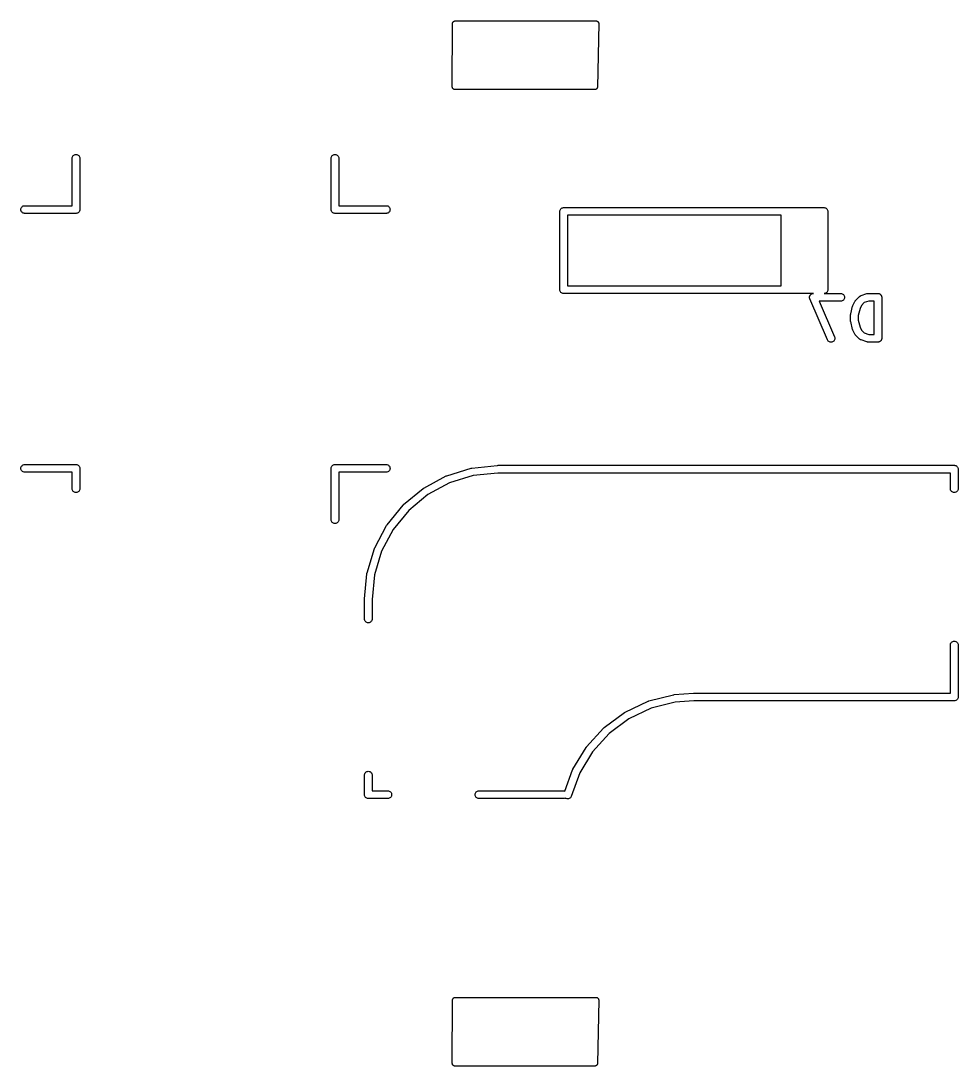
# Model space of a CAD drawing. Extents: x -13 to 127, y -89 to 15.
# Drawn here: x 5.92 to 24.21, y -61.81 to -41.42 of the extents above; entities that cross this region are included whole.
import ezdxf

# ---------------------------------------------------------------- set-up
doc = ezdxf.new("R2010")
doc.units = 0
doc.layers.add('BLACK', color=7, linetype='CONTINUOUS')

msp = doc.modelspace()

# ---------------------------------------------------------------- linework, layer by layer
at = {"layer": 'BLACK', "linetype": 'CONTINUOUS'}
for p, q in [((14.34, -42.7098), (14.345, -41.4698)), ((14.345, -41.4691), (14.3455, -41.4645)), ((14.345, -41.4696), (14.345, -41.4691)), ((14.345, -41.4697), (14.345, -41.4696)), ((14.345, -41.4698), (14.345, -41.4697)), ((14.345, -41.4697), (14.345, -41.4697)), ((14.3455, -41.4645), (14.346, -41.4599)), ((14.346, -41.4599), (14.3461, -41.4597)), ((14.3461, -41.4594), (14.3475, -41.455)), ((14.3461, -41.4597), (14.3461, -41.4594)), ((14.3475, -41.455), (14.3489, -41.4506)), ((14.3489, -41.4506), (14.349, -41.4504)), ((14.349, -41.4504), (14.3491, -41.4501)), ((14.3491, -41.4501), (14.3514, -41.4461)), ((14.3514, -41.4461), (14.3535, -41.442)), ((14.3535, -41.442), (14.3537, -41.4418)), ((14.3537, -41.4418), (14.3539, -41.4416)), ((14.3539, -41.4416), (14.3568, -41.4381)), ((14.3568, -41.4381), (14.3598, -41.4345)), ((14.3598, -41.4345), (14.36, -41.4343)), ((14.36, -41.4343), (14.3602, -41.4341)), ((14.3602, -41.4341), (14.3637, -41.4313)), ((14.3637, -41.4313), (14.3673, -41.4284)), ((14.3673, -41.4284), (14.3676, -41.4282)), ((14.3676, -41.4282), (14.3678, -41.4281)), ((14.3678, -41.4281), (14.3718, -41.426)), ((14.3718, -41.426), (14.3759, -41.4238)), ((14.3759, -41.4238), (14.3762, -41.4237)), ((14.3762, -41.4237), (14.3765, -41.4236)), ((14.3765, -41.4236), (14.3808, -41.4223)), ((14.3808, -41.4223), (14.3853, -41.421)), ((14.3853, -41.421), (14.3856, -41.4209)), ((14.3856, -41.4209), (14.3858, -41.4208)), ((14.3858, -41.4208), (14.3904, -41.4205)), ((14.3904, -41.4205), (14.395, -41.42)), ((14.395, -41.42), (17.145, -41.42)), ((17.145, -41.42), (17.1457, -41.42)), ((17.1457, -41.42), (17.146, -41.42)), ((17.146, -41.42), (17.1464, -41.42)), ((17.1464, -41.42), (17.1509, -41.4206)), ((17.1509, -41.4206), (17.1554, -41.4211)), ((17.1554, -41.4211), (17.1557, -41.4212)), ((17.1557, -41.4212), (17.156, -41.4212)), ((17.156, -41.4212), (17.1603, -41.4227)), ((17.1603, -41.4227), (17.1647, -41.424)), ((17.1647, -41.424), (17.165, -41.4242)), ((17.165, -41.4242), (17.1653, -41.4243)), ((17.1653, -41.4243), (17.1693, -41.4265)), ((17.1693, -41.4265), (17.1732, -41.4287)), ((17.195, -41.471), (17.17, -42.711)), ((17.1732, -41.4287), (17.1735, -41.429)), ((17.1735, -41.429), (17.1738, -41.4291)), ((17.1738, -41.4291), (17.1773, -41.4321)), ((17.1773, -41.4321), (17.1807, -41.435)), ((17.1807, -41.435), (17.1809, -41.4353)), ((17.1809, -41.4353), (17.1812, -41.4355)), ((17.1812, -41.4355), (17.184, -41.4391)), ((17.184, -41.4391), (17.1868, -41.4426)), ((17.1868, -41.4426), (17.187, -41.4429)), ((17.187, -41.4429), (17.1872, -41.4432)), ((17.1872, -41.4432), (17.1893, -41.4473)), ((17.1893, -41.4473), (17.1914, -41.4513)), ((17.1914, -41.4513), (17.1915, -41.4516)), ((17.1915, -41.4516), (17.1916, -41.4519)), ((17.1916, -41.4519), (17.1928, -41.4563)), ((17.1928, -41.4563), (17.1941, -41.4606)), ((17.1941, -41.4606), (17.1941, -41.461)), ((17.1941, -41.461), (17.1942, -41.4613)), ((17.1942, -41.4613), (17.1946, -41.4658)), ((17.1946, -41.4658), (17.195, -41.4703)), ((17.195, -41.4703), (17.195, -41.4707)), ((17.195, -41.4707), (17.195, -41.471)), ((14.3405, -42.7148), (14.34, -42.7098)), ((14.3409, -42.7194), (14.3405, -42.7148)), ((14.3409, -42.7195), (14.3409, -42.7194)), ((14.3409, -42.7194), (14.3409, -42.7194)), ((14.3423, -42.7241), (14.3409, -42.7195)), ((14.3436, -42.7287), (14.3423, -42.7241)), ((14.3437, -42.7288), (14.3436, -42.7287)), ((14.3437, -42.7289), (14.3437, -42.7288)), ((14.3459, -42.7331), (14.3437, -42.7289)), ((14.3482, -42.7374), (14.3459, -42.7331)), ((14.3482, -42.7375), (14.3482, -42.7374)), ((14.3482, -42.7374), (14.3482, -42.7374)), ((14.3514, -42.7414), (14.3482, -42.7375)), ((14.3543, -42.745), (14.3514, -42.7414)), ((14.3544, -42.7451), (14.3543, -42.745)), ((14.3543, -42.745), (14.3543, -42.745)), ((14.3582, -42.7483), (14.3544, -42.7451)), ((14.3618, -42.7513), (14.3582, -42.7483)), ((14.3619, -42.7513), (14.3618, -42.7513)), ((14.3618, -42.7513), (14.3618, -42.7513)), ((14.3661, -42.7536), (14.3619, -42.7513)), ((14.3703, -42.756), (14.3661, -42.7536)), ((14.3704, -42.756), (14.3703, -42.756)), ((14.375, -42.7574), (14.3704, -42.756)), ((14.3704, -42.756), (14.3704, -42.756)), ((14.3796, -42.7589), (14.375, -42.7574)), ((14.3797, -42.7589), (14.3796, -42.7589)), ((14.3846, -42.7595), (14.3797, -42.7589)), ((14.3797, -42.7589), (14.3797, -42.7589)), ((14.3893, -42.76), (14.3846, -42.7595)), ((14.3894, -42.76), (14.3893, -42.76)), ((14.3895, -42.76), (14.3894, -42.76)), ((14.3894, -42.76), (14.3894, -42.76)), ((14.39, -42.76), (14.3895, -42.76)), ((17.12, -42.76), (14.39, -42.76)), ((17.1242, -42.7596), (17.12, -42.76)), ((17.1284, -42.7593), (17.1242, -42.7596)), ((17.129, -42.7591), (17.1284, -42.7593)), ((17.1297, -42.759), (17.129, -42.7591)), ((17.1338, -42.7578), (17.1297, -42.759)), ((17.1378, -42.7567), (17.1338, -42.7578)), ((17.1384, -42.7564), (17.1378, -42.7567)), ((17.1391, -42.7562), (17.1384, -42.7564)), ((17.1428, -42.7542), (17.1391, -42.7562)), ((17.1465, -42.7524), (17.1428, -42.7542)), ((17.1471, -42.752), (17.1465, -42.7524)), ((17.1477, -42.7516), (17.1471, -42.752)), ((17.1509, -42.749), (17.1477, -42.7516)), ((17.1543, -42.7464), (17.1509, -42.749)), ((17.1547, -42.7459), (17.1543, -42.7464)), ((17.1552, -42.7455), (17.1547, -42.7459)), ((17.1579, -42.7422), (17.1552, -42.7455)), ((17.1607, -42.7391), (17.1579, -42.7422)), ((17.161, -42.7385), (17.1607, -42.7391)), ((17.1615, -42.738), (17.161, -42.7385)), ((17.1635, -42.7343), (17.1615, -42.738)), ((17.1656, -42.7306), (17.1635, -42.7343)), ((17.1658, -42.73), (17.1656, -42.7306)), ((17.1661, -42.7294), (17.1658, -42.73)), ((17.1673, -42.7254), (17.1661, -42.7294)), ((17.1687, -42.7214), (17.1673, -42.7254)), ((17.1688, -42.7207), (17.1687, -42.7214)), ((17.169, -42.7201), (17.1688, -42.7207)), ((17.1694, -42.7159), (17.169, -42.7201)), ((17.17, -42.7117), (17.1694, -42.7159)), ((17.17, -42.711), (17.17, -42.7117)), ((6.94671, -44.0467), (6.95813, -44.0373)), ((6.95813, -44.0373), (6.97116, -44.0304)), ((6.97116, -44.0304), (6.9853, -44.0261)), ((6.9853, -44.0261), (7, -44.0246)), ((7, -44.0246), (7.0147, -44.0261)), ((7.0147, -44.0261), (7.02884, -44.0304)), ((7.02884, -44.0304), (7.04187, -44.0373)), ((7.04187, -44.0373), (7.05329, -44.0467)), ((11.9967, -44.0467), (12.0081, -44.0373)), ((12.0081, -44.0373), (12.0212, -44.0304)), ((12.0212, -44.0304), (12.0353, -44.0261)), ((12.0353, -44.0261), (12.05, -44.0246)), ((12.05, -44.0246), (12.0647, -44.0261)), ((12.0647, -44.0261), (12.0788, -44.0304)), ((12.0788, -44.0304), (12.0919, -44.0373)), ((12.0919, -44.0373), (12.1033, -44.0467)), ((6.925, -44.0963), (6.92609, -44.0853)), ((6.925, -45.025), (6.925, -44.0963)), ((6.92609, -44.0853), (6.93037, -44.0712)), ((6.93037, -44.0712), (6.93734, -44.0581)), ((6.93734, -44.0581), (6.94671, -44.0467)), ((7.05329, -44.0467), (7.06266, -44.0581)), ((7.06266, -44.0581), (7.06962, -44.0712)), ((7.06962, -44.0712), (7.07391, -44.0853)), ((7.07391, -44.0853), (7.075, -44.0963)), ((7.075, -44.0963), (7.075, -45.0963)), ((11.975, -44.0963), (11.9761, -44.0853)), ((11.975, -45.0963), (11.975, -44.0963)), ((11.9761, -44.0853), (11.9804, -44.0712)), ((11.9804, -44.0712), (11.9873, -44.0581)), ((11.9873, -44.0581), (11.9967, -44.0467)), ((12.1033, -44.0467), (12.1127, -44.0581)), ((12.1127, -44.0581), (12.1196, -44.0712)), ((12.1196, -44.0712), (12.1239, -44.0853)), ((12.1239, -44.0853), (12.125, -44.0963)), ((12.125, -44.0963), (12.125, -45.025)), ((5.93037, -45.0712), (5.93734, -45.0581)), ((5.93734, -45.0581), (5.94671, -45.0467)), ((5.94671, -45.0467), (5.95813, -45.0373)), ((5.95813, -45.0373), (5.97116, -45.0304)), ((5.97116, -45.0304), (5.9853, -45.0261)), ((5.9853, -45.0261), (5.99632, -45.025)), ((5.99632, -45.025), (6.925, -45.025)), ((12.125, -45.025), (13.0537, -45.025)), ((13.0537, -45.025), (13.0647, -45.0261)), ((13.0647, -45.0261), (13.0788, -45.0304)), ((13.0788, -45.0304), (13.0919, -45.0373)), ((13.0919, -45.0373), (13.1033, -45.0467)), ((13.1033, -45.0467), (13.1127, -45.0581)), ((13.1127, -45.0581), (13.1196, -45.0712)), ((5.92464, -45.1), (5.92609, -45.0853)), ((5.92609, -45.1147), (5.92464, -45.1)), ((5.92609, -45.0853), (5.93037, -45.0712)), ((5.93037, -45.1288), (5.92609, -45.1147)), ((5.93734, -45.1419), (5.93037, -45.1288)), ((5.94671, -45.1533), (5.93734, -45.1419)), ((5.95813, -45.1627), (5.94671, -45.1533)), ((5.97116, -45.1696), (5.95813, -45.1627)), ((5.9853, -45.1739), (5.97116, -45.1696)), ((5.99632, -45.175), (5.9853, -45.1739)), ((6.99632, -45.175), (5.99632, -45.175)), ((7, -45.1754), (6.99632, -45.175)), ((7.00367, -45.175), (7, -45.1754)), ((7.0147, -45.1739), (7.00367, -45.175)), ((7.02884, -45.1696), (7.0147, -45.1739)), ((7.04187, -45.1627), (7.02884, -45.1696)), ((7.05329, -45.1533), (7.04187, -45.1627)), ((7.06266, -45.1419), (7.05329, -45.1533)), ((7.06962, -45.1288), (7.06266, -45.1419)), ((7.07391, -45.1147), (7.06962, -45.1288)), ((7.07536, -45.1), (7.07391, -45.1147)), ((7.075, -45.0963), (7.07536, -45.1)), ((11.9746, -45.1), (11.975, -45.0963)), ((11.9761, -45.1147), (11.9746, -45.1)), ((11.9804, -45.1288), (11.9761, -45.1147)), ((11.9873, -45.1419), (11.9804, -45.1288)), ((11.9929, -45.1487), (11.9873, -45.1419)), ((11.9967, -45.1533), (11.9929, -45.1487)), ((12.0081, -45.1627), (11.9967, -45.1533)), ((12.0212, -45.1696), (12.0081, -45.1627)), ((12.0353, -45.1739), (12.0212, -45.1696)), ((12.05, -45.1754), (12.0353, -45.1739)), ((12.0537, -45.175), (12.05, -45.1754)), ((13.0537, -45.175), (12.0537, -45.175)), ((13.0647, -45.1739), (13.0537, -45.175)), ((13.0788, -45.1696), (13.0647, -45.1739)), ((13.0919, -45.1627), (13.0788, -45.1696)), ((13.1033, -45.1533), (13.0919, -45.1627)), ((13.1127, -45.1419), (13.1033, -45.1533)), ((13.1196, -45.1288), (13.1127, -45.1419)), ((13.1196, -45.0712), (13.1239, -45.0853)), ((13.1239, -45.1147), (13.1196, -45.1288)), ((13.1239, -45.0853), (13.1254, -45.1)), ((13.1254, -45.1), (13.1239, -45.1147)), ((16.4346, -45.138), (16.4361, -45.1233)), ((16.435, -45.1417), (16.4346, -45.138)), ((16.435, -46.6583), (16.435, -45.1417)), ((16.4361, -45.1233), (16.4404, -45.1092)), ((16.4404, -45.1092), (16.4473, -45.0961)), ((16.4473, -45.0961), (16.4567, -45.0847)), ((16.4567, -45.0847), (16.4681, -45.0753)), ((16.4681, -45.0753), (16.4812, -45.0684)), ((16.4812, -45.0684), (16.4953, -45.0641)), ((16.4953, -45.0641), (16.51, -45.0626)), ((16.51, -45.0626), (16.5137, -45.063)), ((16.5137, -45.063), (20.8243, -45.063)), ((16.585, -45.213), (16.585, -46.587)), ((20.753, -45.213), (16.585, -45.213)), ((20.753, -46.587), (20.753, -45.213)), ((20.8243, -45.063), (20.828, -45.0626)), ((20.828, -45.0626), (20.8317, -45.063)), ((20.8317, -45.063), (20.9513, -45.063)), ((20.9513, -45.063), (20.955, -45.0626)), ((20.955, -45.0626), (20.9587, -45.063)), ((20.9587, -45.063), (21.0783, -45.063)), ((21.0783, -45.063), (21.082, -45.0626)), ((21.082, -45.0626), (21.0857, -45.063)), ((21.0857, -45.063), (21.2053, -45.063)), ((21.2053, -45.063), (21.209, -45.0626)), ((21.209, -45.0626), (21.2127, -45.063)), ((21.2127, -45.063), (21.3323, -45.063)), ((21.3323, -45.063), (21.336, -45.0626)), ((21.336, -45.0626), (21.3397, -45.063)), ((21.3397, -45.063), (21.4593, -45.063)), ((21.4593, -45.063), (21.463, -45.0626)), ((21.463, -45.0626), (21.4667, -45.063)), ((21.4667, -45.063), (21.5863, -45.063)), ((21.5863, -45.063), (21.59, -45.0626)), ((21.59, -45.0626), (21.6047, -45.0641)), ((21.6047, -45.0641), (21.6188, -45.0684)), ((21.6188, -45.0684), (21.6319, -45.0753)), ((21.6319, -45.0753), (21.6433, -45.0847)), ((21.6433, -45.0847), (21.6527, -45.0961)), ((21.6527, -45.0961), (21.6596, -45.1092)), ((21.6596, -45.1092), (21.6639, -45.1233)), ((21.6639, -45.1233), (21.6654, -45.138)), ((21.6654, -45.138), (21.665, -45.1417)), ((21.665, -45.1417), (21.665, -46.6583)), ((16.4346, -46.662), (16.435, -46.6583)), ((16.4361, -46.6767), (16.4346, -46.662)), ((16.4404, -46.6908), (16.4361, -46.6767)), ((16.4473, -46.7039), (16.4404, -46.6908)), ((16.585, -46.587), (20.753, -46.587)), ((21.6596, -46.6908), (21.6527, -46.7039)), ((21.6639, -46.6767), (21.6596, -46.6908)), ((21.6654, -46.662), (21.6639, -46.6767)), ((21.665, -46.6583), (21.6654, -46.662)), ((16.4567, -46.7153), (16.4473, -46.7039)), ((16.4681, -46.7247), (16.4567, -46.7153)), ((16.4812, -46.7316), (16.4681, -46.7247)), ((16.4953, -46.7359), (16.4812, -46.7316)), ((16.5041, -46.7368), (16.4953, -46.7359)), ((16.5054, -46.7369), (16.5041, -46.7368)), ((16.5063, -46.737), (16.5054, -46.7369)), ((16.51, -46.7374), (16.5063, -46.737)), ((16.5137, -46.737), (16.51, -46.7374)), ((20.8243, -46.737), (16.5137, -46.737)), ((20.828, -46.7374), (20.8243, -46.737)), ((20.8317, -46.737), (20.828, -46.7374)), ((20.9513, -46.737), (20.8317, -46.737)), ((20.955, -46.7374), (20.9513, -46.737)), ((20.9587, -46.737), (20.955, -46.7374)), ((21.0783, -46.737), (20.9587, -46.737)), ((21.082, -46.7374), (21.0783, -46.737)), ((21.0857, -46.737), (21.082, -46.7374)), ((21.2053, -46.737), (21.0857, -46.737)), ((21.209, -46.7374), (21.2053, -46.737)), ((21.2127, -46.737), (21.209, -46.7374)), ((21.3323, -46.737), (21.2127, -46.737)), ((21.3083, -46.8114), (21.3091, -46.8044)), ((21.3084, -46.8116), (21.3083, -46.8114)), ((21.3083, -46.8119), (21.3084, -46.8116)), ((21.309, -46.8189), (21.3083, -46.8119)), ((21.3097, -46.826), (21.309, -46.8189)), ((21.3091, -46.8044), (21.3098, -46.7973)), ((21.3097, -46.8262), (21.3097, -46.826)), ((21.3098, -46.8265), (21.3097, -46.8262)), ((21.3098, -46.7971), (21.3099, -46.7968)), ((21.3098, -46.7973), (21.3098, -46.7971)), ((21.3118, -46.8332), (21.3098, -46.8265)), ((21.3099, -46.7968), (21.312, -46.7901)), ((21.3138, -46.84), (21.3118, -46.8332)), ((21.312, -46.7901), (21.314, -46.7833)), ((21.3139, -46.8402), (21.3138, -46.84)), ((21.314, -46.8405), (21.3139, -46.8402)), ((21.314, -46.7833), (21.3141, -46.7831)), ((21.3144, -46.8414), (21.314, -46.8405)), ((21.3141, -46.7831), (21.3142, -46.7828)), ((21.3142, -46.7828), (21.3176, -46.7766)), ((21.6573, -47.6414), (21.3144, -46.8414)), ((21.3176, -46.7766), (21.3209, -46.7704)), ((21.3209, -46.7704), (21.321, -46.7702)), ((21.321, -46.7702), (21.3212, -46.77)), ((21.3212, -46.77), (21.3257, -46.7645)), ((21.3257, -46.7645), (21.3301, -46.7591)), ((21.3301, -46.7591), (21.3303, -46.7589)), ((21.3303, -46.7589), (21.3305, -46.7587)), ((21.3305, -46.7587), (21.336, -46.7542)), ((21.336, -46.7374), (21.3323, -46.737)), ((21.3397, -46.737), (21.336, -46.7374)), ((21.336, -46.7542), (21.3414, -46.7497)), ((21.3819, -46.737), (21.3397, -46.737)), ((21.3414, -46.7497), (21.3416, -46.7496)), ((21.3416, -46.7496), (21.3418, -46.7494)), ((21.3418, -46.7494), (21.3481, -46.7461)), ((21.3481, -46.7461), (21.3543, -46.7428)), ((21.3543, -46.7428), (21.3545, -46.7427)), ((21.3545, -46.7427), (21.3548, -46.7426)), ((21.3548, -46.7426), (21.3616, -46.7405)), ((21.3616, -46.7405), (21.3683, -46.7384)), ((21.3683, -46.7384), (21.3685, -46.7384)), ((21.3685, -46.7384), (21.3688, -46.7383)), ((21.3688, -46.7383), (21.3758, -46.7376)), ((21.3758, -46.7376), (21.3819, -46.737)), ((21.9167, -46.8869), (21.4971, -46.8869)), ((21.4971, -46.8869), (21.7951, -47.5824)), ((21.5959, -46.7368), (21.5946, -46.7369)), ((21.5946, -46.7369), (21.9167, -46.7369)), ((21.6047, -46.7359), (21.5959, -46.7368)), ((21.6188, -46.7316), (21.6047, -46.7359)), ((21.6319, -46.7247), (21.6188, -46.7316)), ((21.6433, -46.7153), (21.6319, -46.7247)), ((21.6527, -46.7039), (21.6433, -46.7153)), ((21.9167, -46.7369), (21.9177, -46.7369)), ((21.9312, -46.8855), (21.9167, -46.8869)), ((21.9177, -46.7369), (21.9323, -46.7385)), ((21.9452, -46.8812), (21.9312, -46.8855)), ((21.9323, -46.7385), (21.9462, -46.743)), ((21.9582, -46.8744), (21.9452, -46.8812)), ((21.9462, -46.743), (21.959, -46.75)), ((21.9695, -46.8651), (21.9582, -46.8744)), ((21.959, -46.75), (21.9703, -46.7594)), ((21.9788, -46.8538), (21.9695, -46.8651)), ((21.9703, -46.7594), (21.9794, -46.7708)), ((21.9858, -46.841), (21.9788, -46.8538)), ((21.9794, -46.7708), (21.9862, -46.7838)), ((21.9901, -46.827), (21.9858, -46.841)), ((21.9862, -46.7838), (21.9903, -46.7978)), ((21.9917, -46.8124), (21.9901, -46.827)), ((21.9903, -46.7978), (21.9917, -46.8124)), ((22.1543, -46.9688), (22.1924, -46.8926)), ((22.1924, -46.8926), (22.1929, -46.8917)), ((22.1929, -46.8917), (22.1952, -46.8882)), ((22.1952, -46.8882), (22.1972, -46.8845)), ((22.1972, -46.8845), (22.1992, -46.8821)), ((22.1992, -46.8821), (22.2009, -46.8794)), ((22.2009, -46.8794), (22.2038, -46.8764)), ((22.2038, -46.8764), (22.2065, -46.8732)), ((22.2065, -46.8732), (22.2827, -46.797)), ((22.2827, -46.797), (22.2834, -46.7962)), ((22.2834, -46.7962), (22.2852, -46.7949)), ((22.2852, -46.7949), (22.2867, -46.7933)), ((22.2867, -46.7933), (22.2909, -46.7903)), ((22.2909, -46.7903), (22.2949, -46.7871)), ((22.2949, -46.7871), (22.2968, -46.7861)), ((22.2968, -46.7861), (22.2986, -46.7848)), ((22.2986, -46.7848), (22.3033, -46.7827)), ((22.3033, -46.7827), (22.3079, -46.7804)), ((22.3079, -46.7804), (22.31, -46.7797)), ((22.31, -46.7797), (22.312, -46.7788)), ((22.312, -46.7788), (22.4263, -46.7408)), ((22.4622, -46.8869), (22.3762, -46.9156)), ((22.4263, -46.7408), (22.4273, -46.7404)), ((22.4273, -46.7404), (22.4314, -46.7395)), ((22.4314, -46.7395), (22.4354, -46.7383)), ((22.4354, -46.7383), (22.4385, -46.738)), ((22.4385, -46.738), (22.4416, -46.7374)), ((22.4416, -46.7374), (22.4458, -46.7373)), ((22.4458, -46.7373), (22.45, -46.7369)), ((22.45, -46.7369), (22.6405, -46.7369)), ((22.5655, -46.8869), (22.4622, -46.8869)), ((22.5655, -47.5369), (22.5655, -46.8869)), ((22.6405, -46.7369), (22.641, -46.7369)), ((22.641, -46.7369), (22.641, -46.7369)), ((22.641, -46.7369), (22.641, -46.7369)), ((22.641, -46.7369), (22.6415, -46.7369)), ((22.6415, -46.7369), (22.6486, -46.7377)), ((22.6486, -46.7377), (22.6556, -46.7384)), ((22.6556, -46.7384), (22.6558, -46.7385)), ((22.6558, -46.7385), (22.6561, -46.7385)), ((22.6561, -46.7385), (22.6628, -46.7407)), ((22.6628, -46.7407), (22.6695, -46.7428)), ((22.6695, -46.7428), (22.6698, -46.7429)), ((22.6698, -46.7429), (22.67, -46.743)), ((22.67, -46.743), (22.6762, -46.7464)), ((22.6762, -46.7464), (22.6824, -46.7497)), ((22.6824, -46.7497), (22.6826, -46.7499)), ((22.6826, -46.7499), (22.6828, -46.75)), ((22.6828, -46.75), (22.6883, -46.7546)), ((22.6883, -46.7546), (22.6937, -46.7591)), ((22.6937, -46.7591), (22.6939, -46.7593)), ((22.6939, -46.7593), (22.6941, -46.7594)), ((22.6941, -46.7594), (22.6985, -46.7649)), ((22.6985, -46.7649), (22.7029, -46.7704)), ((22.7029, -46.7704), (22.7031, -46.7706)), ((22.7031, -46.7706), (22.7032, -46.7708)), ((22.7032, -46.7708), (22.7065, -46.7771)), ((22.7065, -46.7771), (22.7098, -46.7833)), ((22.7098, -46.7833), (22.7099, -46.7836)), ((22.7099, -46.7836), (22.71, -46.7838)), ((22.71, -46.7838), (22.712, -46.7906)), ((22.712, -46.7906), (22.714, -46.7973)), ((22.714, -46.7973), (22.7141, -46.7976)), ((22.7141, -46.7976), (22.7141, -46.7978)), ((22.7141, -46.7978), (22.7148, -46.8049)), ((22.7148, -46.8049), (22.7155, -46.8119)), ((22.7155, -46.8119), (22.7155, -47.6119)), ((22.1106, -47.1366), (22.1487, -46.9842)), ((22.1487, -46.9842), (22.1489, -46.9832)), ((22.1489, -46.9832), (22.149, -46.9829)), ((22.149, -46.9829), (22.1491, -46.9825)), ((22.1491, -46.9825), (22.1516, -46.976)), ((22.1516, -46.976), (22.154, -46.9695)), ((22.154, -46.9695), (22.1542, -46.9692)), ((22.1542, -46.9692), (22.1543, -46.9688)), ((22.2922, -47.0286), (22.2583, -47.164)), ((22.3212, -46.9706), (22.2922, -47.0286)), ((22.3762, -46.9156), (22.3212, -46.9706)), ((22.1083, -47.1537), (22.1085, -47.1524)), ((22.1083, -47.1548), (22.1083, -47.1537)), ((22.1083, -47.269), (22.1083, -47.1548)), ((22.1085, -47.2704), (22.1083, -47.269)), ((22.1084, -47.151), (22.1093, -47.1451)), ((22.1085, -47.1524), (22.1084, -47.151)), ((22.1084, -47.2717), (22.1085, -47.2704)), ((22.1092, -47.2776), (22.1084, -47.2717)), ((22.1098, -47.2836), (22.1092, -47.2776)), ((22.1093, -47.1451), (22.11, -47.1392)), ((22.1101, -47.2849), (22.1098, -47.2836)), ((22.11, -47.1392), (22.1104, -47.1379)), ((22.1103, -47.2862), (22.1101, -47.2849)), ((22.1106, -47.2872), (22.1103, -47.2862)), ((22.1104, -47.1379), (22.1106, -47.1366)), ((22.1487, -47.4396), (22.1106, -47.2872)), ((22.2583, -47.164), (22.2583, -47.2598)), ((22.2583, -47.2598), (22.2922, -47.3953)), ((22.1488, -47.4399), (22.1487, -47.4396)), ((22.1488, -47.4403), (22.1488, -47.4399)), ((22.1512, -47.4468), (22.1488, -47.4403)), ((22.1536, -47.4534), (22.1512, -47.4468)), ((22.1538, -47.4537), (22.1536, -47.4534)), ((22.1539, -47.454), (22.1538, -47.4537)), ((22.1543, -47.455), (22.1539, -47.454)), ((22.1924, -47.5312), (22.1543, -47.455)), ((22.2922, -47.3953), (22.3212, -47.4532)), ((22.3212, -47.4532), (22.3762, -47.5083)), ((22.3762, -47.5083), (22.4622, -47.5369)), ((21.6643, -47.6543), (21.6573, -47.6414)), ((21.6737, -47.6655), (21.6643, -47.6543)), ((21.6851, -47.6747), (21.6737, -47.6655)), ((21.6981, -47.6814), (21.6851, -47.6747)), ((21.7121, -47.6856), (21.6981, -47.6814)), ((21.7267, -47.6869), (21.7121, -47.6856)), ((21.7413, -47.6854), (21.7267, -47.6869)), ((21.7553, -47.681), (21.7413, -47.6854)), ((21.7681, -47.6741), (21.7553, -47.681)), ((21.7794, -47.6648), (21.7681, -47.6741)), ((21.7887, -47.6534), (21.7794, -47.6648)), ((21.7955, -47.6405), (21.7887, -47.6534)), ((21.7951, -47.5824), (21.7955, -47.5833)), ((21.7955, -47.5833), (21.7998, -47.5973)), ((21.7998, -47.6265), (21.7955, -47.6405)), ((21.7998, -47.5973), (21.8012, -47.6119)), ((21.8012, -47.6119), (21.7998, -47.6265)), ((22.1947, -47.5347), (22.1924, -47.5312)), ((22.1966, -47.5385), (22.1947, -47.5347)), ((22.1986, -47.5409), (22.1966, -47.5385)), ((22.2002, -47.5436), (22.1986, -47.5409)), ((22.2031, -47.5466), (22.2002, -47.5436)), ((22.2058, -47.5499), (22.2031, -47.5466)), ((22.2065, -47.5507), (22.2058, -47.5499)), ((22.2827, -47.6268), (22.2065, -47.5507)), ((22.2844, -47.6282), (22.2827, -47.6268)), ((22.2859, -47.6299), (22.2844, -47.6282)), ((22.29, -47.6329), (22.2859, -47.6299)), ((22.294, -47.6361), (22.29, -47.6329)), ((22.2959, -47.6372), (22.294, -47.6361)), ((22.2977, -47.6385), (22.2959, -47.6372)), ((22.3024, -47.6406), (22.2977, -47.6385)), ((22.3069, -47.643), (22.3024, -47.6406)), ((22.309, -47.6437), (22.3069, -47.643)), ((22.311, -47.6446), (22.309, -47.6437)), ((22.312, -47.645), (22.311, -47.6446)), ((22.4263, -47.6831), (22.312, -47.645)), ((22.4304, -47.684), (22.4263, -47.6831)), ((22.4344, -47.6853), (22.4304, -47.684)), ((22.4375, -47.6856), (22.4344, -47.6853)), ((22.4406, -47.6863), (22.4375, -47.6856)), ((22.4448, -47.6864), (22.4406, -47.6863)), ((22.449, -47.6869), (22.4448, -47.6864)), ((22.45, -47.6869), (22.449, -47.6869)), ((22.6405, -47.6869), (22.45, -47.6869)), ((22.4622, -47.5369), (22.5655, -47.5369)), ((22.6475, -47.6862), (22.6405, -47.6869)), ((22.6545, -47.6856), (22.6475, -47.6862)), ((22.6548, -47.6855), (22.6545, -47.6856)), ((22.655, -47.6855), (22.6548, -47.6855)), ((22.6618, -47.6834), (22.655, -47.6855)), ((22.6686, -47.6814), (22.6618, -47.6834)), ((22.6688, -47.6813), (22.6686, -47.6814)), ((22.6691, -47.6812), (22.6688, -47.6813)), ((22.6753, -47.6779), (22.6691, -47.6812)), ((22.6815, -47.6747), (22.6753, -47.6779)), ((22.6817, -47.6745), (22.6815, -47.6747)), ((22.682, -47.6744), (22.6817, -47.6745)), ((22.6875, -47.6699), (22.682, -47.6744)), ((22.693, -47.6655), (22.6875, -47.6699)), ((22.6931, -47.6653), (22.693, -47.6655)), ((22.6933, -47.6651), (22.6931, -47.6653)), ((22.6978, -47.6597), (22.6933, -47.6651)), ((22.7024, -47.6543), (22.6978, -47.6597)), ((22.7025, -47.654), (22.7024, -47.6543)), ((22.7027, -47.6538), (22.7025, -47.654)), ((22.706, -47.6477), (22.7027, -47.6538)), ((22.7094, -47.6414), (22.706, -47.6477)), ((22.7095, -47.6412), (22.7094, -47.6414)), ((22.7096, -47.641), (22.7095, -47.6412)), ((22.7117, -47.6342), (22.7096, -47.641)), ((22.7138, -47.6275), (22.7117, -47.6342)), ((22.7139, -47.6272), (22.7138, -47.6275)), ((22.7147, -47.62), (22.7139, -47.627)), ((22.7139, -47.627), (22.7139, -47.6272)), ((22.7155, -47.613), (22.7147, -47.62)), ((22.7155, -47.6119), (22.7155, -47.6124)), ((22.7155, -47.6124), (22.7155, -47.6124)), ((22.7155, -47.6124), (22.7155, -47.6124)), ((22.7155, -47.6124), (22.7155, -47.613)), ((5.92464, -50.15), (5.92609, -50.1353)), ((5.92609, -50.1647), (5.92464, -50.15)), ((5.92609, -50.1353), (5.93037, -50.1212)), ((5.93037, -50.1212), (5.93734, -50.1081)), ((5.93734, -50.1081), (5.94671, -50.0967)), ((5.94671, -50.0967), (5.95813, -50.0873)), ((5.95813, -50.0873), (5.97116, -50.0804)), ((5.97116, -50.0804), (5.9853, -50.0761)), ((5.9853, -50.0761), (5.99632, -50.075)), ((5.99632, -50.075), (6.99632, -50.075)), ((6.99632, -50.075), (7, -50.0746)), ((7, -50.0746), (7.00367, -50.075)), ((7.00367, -50.075), (7.0147, -50.0761)), ((7.0147, -50.0761), (7.02884, -50.0804)), ((7.02884, -50.0804), (7.04187, -50.0873)), ((7.04187, -50.0873), (7.05329, -50.0967)), ((7.05329, -50.0967), (7.06266, -50.1081)), ((7.06266, -50.1081), (7.06962, -50.1212)), ((7.06962, -50.1212), (7.07391, -50.1353)), ((7.07391, -50.1353), (7.07536, -50.15)), ((7.07536, -50.15), (7.075, -50.1537)), ((7.075, -50.1537), (7.075, -50.5497)), ((11.9746, -50.15), (11.9761, -50.1353)), ((11.975, -50.1537), (11.9746, -50.15)), ((11.975, -51.1537), (11.975, -50.1537)), ((11.9761, -50.1353), (11.9804, -50.1212)), ((11.9804, -50.1212), (11.9873, -50.1081)), ((11.9873, -50.1081), (11.9967, -50.0967)), ((11.9967, -50.0967), (12.0081, -50.0873)), ((12.0081, -50.0873), (12.0212, -50.0804)), ((12.0212, -50.0804), (12.0353, -50.0761)), ((12.0353, -50.0761), (12.0463, -50.075)), ((12.0463, -50.075), (12.05, -50.0746)), ((12.05, -50.0746), (12.0537, -50.075)), ((12.0537, -50.075), (13.0537, -50.075)), ((13.0537, -50.075), (13.0647, -50.0761)), ((13.0647, -50.0761), (13.0788, -50.0804)), ((13.0788, -50.0804), (13.0919, -50.0873)), ((13.0919, -50.0873), (13.1033, -50.0967)), ((13.1033, -50.0967), (13.1127, -50.1081)), ((13.1127, -50.1081), (13.1196, -50.1212)), ((13.1196, -50.1212), (13.1239, -50.1353)), ((13.1239, -50.1353), (13.1254, -50.15)), ((13.1254, -50.15), (13.1239, -50.1647)), ((14.2335, -50.2918), (14.7071, -50.1452)), ((14.7071, -50.1452), (14.7081, -50.1449)), ((14.7071, -50.1452), (14.7071, -50.1452)), ((14.7081, -50.1449), (14.7148, -50.1437)), ((14.7148, -50.1437), (14.7214, -50.1423)), ((14.7214, -50.1423), (15.2144, -50.0905)), ((15.2144, -50.0905), (15.2155, -50.0904)), ((15.2155, -50.0904), (15.2187, -50.0904)), ((15.2187, -50.0904), (15.222, -50.0901)), ((15.222, -50.0901), (15.2362, -50.09)), ((15.2362, -50.09), (15.2363, -50.09)), ((15.2363, -50.09), (24.1263, -50.09)), ((24.1263, -50.09), (24.13, -50.0896)), ((24.13, -50.0896), (24.1337, -50.09)), ((24.1337, -50.09), (24.1447, -50.0911)), ((24.1447, -50.0911), (24.1588, -50.0954)), ((24.1588, -50.0954), (24.1719, -50.1023)), ((24.1719, -50.1023), (24.1833, -50.1117)), ((24.1833, -50.1117), (24.1927, -50.1231)), ((24.1927, -50.1231), (24.1996, -50.1362)), ((24.1996, -50.1362), (24.2039, -50.1503)), ((24.2039, -50.1503), (24.2054, -50.165)), ((5.93037, -50.1788), (5.92609, -50.1647)), ((5.93734, -50.1919), (5.93037, -50.1788)), ((5.94671, -50.2033), (5.93734, -50.1919)), ((5.95813, -50.2127), (5.94671, -50.2033)), ((5.97116, -50.2196), (5.95813, -50.2127)), ((5.9853, -50.2239), (5.97116, -50.2196)), ((5.99632, -50.225), (5.9853, -50.2239)), ((6.925, -50.225), (5.99632, -50.225)), ((6.925, -50.5497), (6.925, -50.225)), ((13.0537, -50.225), (12.125, -50.225)), ((12.125, -50.225), (12.125, -51.1537)), ((13.0647, -50.2239), (13.0537, -50.225)), ((13.0788, -50.2196), (13.0647, -50.2239)), ((13.0919, -50.2127), (13.0788, -50.2196)), ((13.1033, -50.2033), (13.0919, -50.2127)), ((13.1127, -50.1919), (13.1033, -50.2033)), ((13.1196, -50.1788), (13.1127, -50.1919)), ((13.1239, -50.1647), (13.1196, -50.1788)), ((13.784, -50.5333), (14.22, -50.2975)), ((14.22, -50.2975), (14.221, -50.297)), ((14.221, -50.297), (14.2273, -50.2945)), ((14.2273, -50.2945), (14.2335, -50.2918)), ((14.7444, -50.2907), (14.2849, -50.4329)), ((15.2263, -50.24), (14.7444, -50.2907)), ((15.2403, -50.24), (15.2263, -50.24)), ((24.055, -50.24), (15.2403, -50.24)), ((24.055, -50.5497), (24.055, -50.24)), ((24.2054, -50.165), (24.205, -50.1687)), ((24.205, -50.1687), (24.205, -50.5497)), ((6.92609, -50.5607), (6.925, -50.5497)), ((6.93038, -50.5748), (6.92609, -50.5607)), ((7.07391, -50.5607), (7.06962, -50.5748)), ((7.075, -50.5497), (7.07391, -50.5607)), ((13.3899, -50.8574), (13.7718, -50.5415)), ((13.7718, -50.5415), (13.7727, -50.5408)), ((13.7727, -50.5408), (13.7783, -50.5371)), ((13.7783, -50.5371), (13.784, -50.5333)), ((14.2849, -50.4329), (13.8618, -50.6617)), ((24.0561, -50.5607), (24.055, -50.5497)), ((24.0604, -50.5748), (24.0561, -50.5607)), ((24.2039, -50.5607), (24.1996, -50.5748)), ((24.205, -50.5497), (24.2039, -50.5607)), ((6.93734, -50.5879), (6.93038, -50.5748)), ((6.94671, -50.5993), (6.93734, -50.5879)), ((6.95813, -50.6087), (6.94671, -50.5993)), ((6.97116, -50.6156), (6.95813, -50.6087)), ((6.9853, -50.6199), (6.97116, -50.6156)), ((7, -50.6214), (6.9853, -50.6199)), ((7.0147, -50.6199), (7, -50.6214)), ((7.02884, -50.6156), (7.0147, -50.6199)), ((7.04187, -50.6087), (7.02884, -50.6156)), ((7.05329, -50.5993), (7.04187, -50.6087)), ((7.06266, -50.5879), (7.05329, -50.5993)), ((7.06962, -50.5748), (7.06266, -50.5879)), ((13.8618, -50.6617), (13.4912, -50.9683)), ((24.0673, -50.5879), (24.0604, -50.5748)), ((24.0767, -50.5993), (24.0673, -50.5879)), ((24.0881, -50.6087), (24.0767, -50.5993)), ((24.1012, -50.6156), (24.0881, -50.6087)), ((24.1153, -50.6199), (24.1012, -50.6156)), ((24.13, -50.6214), (24.1153, -50.6199)), ((24.1447, -50.6199), (24.13, -50.6214)), ((24.1588, -50.6156), (24.1447, -50.6199)), ((24.1719, -50.6087), (24.1588, -50.6156)), ((24.1833, -50.5993), (24.1719, -50.6087)), ((24.1927, -50.5879), (24.1833, -50.5993)), ((24.1996, -50.5748), (24.1927, -50.5879)), ((13.0663, -51.252), (13.3796, -50.8678)), ((13.4912, -50.9683), (13.1871, -51.3411)), ((13.3796, -50.8678), (13.3802, -50.867)), ((13.3802, -50.867), (13.3851, -50.8623)), ((13.3851, -50.8623), (13.3899, -50.8574)), ((11.9761, -51.1647), (11.975, -51.1537)), ((11.9804, -51.1788), (11.9761, -51.1647)), ((11.9873, -51.1919), (11.9804, -51.1788)), ((12.1196, -51.1788), (12.1127, -51.1919)), ((12.1239, -51.1647), (12.1196, -51.1788)), ((12.125, -51.1537), (12.1239, -51.1647)), ((11.9967, -51.2033), (11.9873, -51.1919)), ((12.0081, -51.2127), (11.9967, -51.2033)), ((12.0212, -51.2196), (12.0081, -51.2127)), ((12.0353, -51.2239), (12.0212, -51.2196)), ((12.05, -51.2254), (12.0353, -51.2239)), ((12.0647, -51.2239), (12.05, -51.2254)), ((12.0788, -51.2196), (12.0647, -51.2239)), ((12.0919, -51.2127), (12.0788, -51.2196)), ((12.1033, -51.2033), (12.0919, -51.2127)), ((12.1127, -51.1919), (12.1033, -51.2033)), ((12.8254, -51.7019), (13.0582, -51.2642)), ((13.1871, -51.3411), (12.9613, -51.7658)), ((13.0582, -51.2642), (13.0587, -51.2633)), ((13.0582, -51.2642), (13.0582, -51.2642)), ((13.0582, -51.2642), (13.0582, -51.2642)), ((13.0587, -51.2633), (13.0625, -51.2576)), ((13.0625, -51.2576), (13.0663, -51.252)), ((12.6766, -52.19), (12.8199, -51.7154)), ((12.8199, -51.7154), (12.8202, -51.7144)), ((12.8202, -51.7144), (12.8229, -51.7081)), ((12.9613, -51.7658), (12.8223, -52.2263)), ((12.8229, -51.7081), (12.8254, -51.7019)), ((12.6738, -52.2033), (12.6752, -52.1967)), ((12.6752, -52.1967), (12.6766, -52.19)), ((12.6254, -52.6977), (12.6737, -52.2043)), ((12.6737, -52.2043), (12.6738, -52.2033)), ((12.6737, -52.2043), (12.6737, -52.2043)), ((12.6737, -52.2043), (12.6737, -52.2043)), ((12.8223, -52.2263), (12.775, -52.7087)), ((12.625, -52.7013), (12.6254, -52.6977)), ((12.625, -53.0897), (12.625, -52.7013)), ((12.6254, -52.6977), (12.6254, -52.6977)), ((12.775, -52.7087), (12.775, -53.0897)), ((12.6261, -53.1007), (12.625, -53.0897)), ((12.6304, -53.1148), (12.6261, -53.1007)), ((12.6373, -53.1279), (12.6304, -53.1148)), ((12.6467, -53.1393), (12.6373, -53.1279)), ((12.6581, -53.1487), (12.6467, -53.1393)), ((12.6712, -53.1556), (12.6581, -53.1487)), ((12.6853, -53.1599), (12.6712, -53.1556)), ((12.7, -53.1614), (12.6853, -53.1599)), ((12.7147, -53.1599), (12.7, -53.1614)), ((12.7288, -53.1556), (12.7147, -53.1599)), ((12.7419, -53.1487), (12.7288, -53.1556)), ((12.7533, -53.1393), (12.7419, -53.1487)), ((12.7627, -53.1279), (12.7533, -53.1393)), ((12.7696, -53.1148), (12.7627, -53.1279)), ((12.7739, -53.1007), (12.7696, -53.1148)), ((12.775, -53.0897), (12.7739, -53.1007)), ((24.055, -53.5903), (24.0561, -53.5793)), ((24.055, -54.535), (24.055, -53.5903)), ((24.0561, -53.5793), (24.0604, -53.5652)), ((24.0604, -53.5652), (24.0673, -53.5521)), ((24.0673, -53.5521), (24.0767, -53.5407)), ((24.0767, -53.5407), (24.0881, -53.5313)), ((24.0881, -53.5313), (24.1012, -53.5244)), ((24.1012, -53.5244), (24.1153, -53.5201)), ((24.1153, -53.5201), (24.13, -53.5186)), ((24.13, -53.5186), (24.1447, -53.5201)), ((24.1447, -53.5201), (24.1588, -53.5244)), ((24.1588, -53.5244), (24.1719, -53.5313)), ((24.1719, -53.5313), (24.1833, -53.5407)), ((24.1833, -53.5407), (24.1927, -53.5521)), ((24.1927, -53.5521), (24.1996, -53.5652)), ((24.1996, -53.5652), (24.2039, -53.5793)), ((24.2039, -53.5793), (24.205, -53.5903)), ((24.205, -53.5903), (24.205, -54.6063)), ((18.1756, -54.6859), (18.6564, -54.5651)), ((18.6564, -54.5651), (18.6574, -54.5649)), ((18.6574, -54.5649), (18.6633, -54.5641)), ((18.6633, -54.5641), (18.6691, -54.5631)), ((18.6691, -54.5631), (19.0436, -54.5353)), ((19.0436, -54.5353), (19.0463, -54.535)), ((19.0463, -54.535), (24.055, -54.535)), ((24.1996, -54.6388), (24.1927, -54.6519)), ((24.2039, -54.6247), (24.1996, -54.6388)), ((24.2054, -54.61), (24.2039, -54.6247)), ((24.205, -54.6063), (24.2054, -54.61)), ((17.7137, -54.9026), (18.1618, -54.6908)), ((18.2193, -54.8296), (17.7844, -55.0351)), ((18.1618, -54.6908), (18.1619, -54.6908)), ((18.1619, -54.6908), (18.1628, -54.6904)), ((18.1628, -54.6904), (18.1692, -54.6882)), ((18.1692, -54.6882), (18.1756, -54.6859)), ((18.6867, -54.7122), (18.2193, -54.8296)), ((19.0528, -54.685), (18.6867, -54.7122)), ((24.1263, -54.685), (19.0528, -54.685)), ((24.13, -54.6854), (24.1263, -54.685)), ((24.1337, -54.685), (24.13, -54.6854)), ((24.1447, -54.6839), (24.1337, -54.685)), ((24.1588, -54.6796), (24.1447, -54.6839)), ((24.1719, -54.6727), (24.1588, -54.6796)), ((24.1833, -54.6633), (24.1719, -54.6727)), ((24.1927, -54.6519), (24.1833, -54.6633)), ((17.3026, -55.205), (17.7011, -54.9102)), ((17.7844, -55.0351), (17.3977, -55.3212)), ((17.7011, -54.9102), (17.702, -54.9095)), ((17.7011, -54.9102), (17.7011, -54.9102)), ((17.7011, -54.9102), (17.7011, -54.9102)), ((17.702, -54.9095), (17.7078, -54.9061)), ((17.7078, -54.9061), (17.7137, -54.9026)), ((16.9581, -55.5814), (17.2917, -55.2148)), ((17.2917, -55.2148), (17.2925, -55.214)), ((17.2917, -55.2148), (17.2917, -55.2148)), ((17.2917, -55.2148), (17.2917, -55.2148)), ((17.2925, -55.214), (17.2975, -55.2096)), ((17.2975, -55.2096), (17.3026, -55.205)), ((17.3977, -55.3212), (17.074, -55.677)), ((16.6933, -56.0176), (16.9493, -55.5932)), ((16.9493, -55.5932), (16.9493, -55.5932)), ((16.9493, -55.5932), (16.9494, -55.5932)), ((16.9494, -55.5932), (16.9499, -55.5923)), ((16.9499, -55.5923), (16.954, -55.5869)), ((16.954, -55.5869), (16.9581, -55.5814)), ((17.074, -55.677), (16.8255, -56.0888)), ((12.6467, -56.0807), (12.6581, -56.0713)), ((12.6581, -56.0713), (12.6712, -56.0644)), ((12.6712, -56.0644), (12.6853, -56.0601)), ((12.6853, -56.0601), (12.7, -56.0586)), ((12.7, -56.0586), (12.7147, -56.0601)), ((12.7147, -56.0601), (12.7288, -56.0644)), ((12.7288, -56.0644), (12.7419, -56.0713)), ((12.7419, -56.0713), (12.7533, -56.0807)), ((16.5371, -56.4448), (16.687, -56.0309)), ((16.687, -56.0308), (16.6873, -56.0299)), ((16.687, -56.0309), (16.687, -56.0308)), ((16.687, -56.0309), (16.687, -56.0309)), ((16.6873, -56.0299), (16.6903, -56.0238)), ((16.6903, -56.0238), (16.6933, -56.0176)), ((12.625, -56.1303), (12.6261, -56.1193)), ((12.625, -56.5113), (12.625, -56.1303)), ((12.6261, -56.1193), (12.6304, -56.1052)), ((12.6304, -56.1052), (12.6373, -56.0921)), ((12.6373, -56.0921), (12.6467, -56.0807)), ((12.7533, -56.0807), (12.7627, -56.0921)), ((12.7627, -56.0921), (12.7696, -56.1052)), ((12.7696, -56.1052), (12.7739, -56.1193)), ((12.7739, -56.1193), (12.775, -56.1303)), ((12.775, -56.1303), (12.775, -56.44)), ((16.8255, -56.0888), (16.6593, -56.548)), ((12.775, -56.44), (13.0847, -56.44)), ((13.0847, -56.44), (13.0957, -56.4411)), ((13.0957, -56.4411), (13.1098, -56.4454)), ((13.1098, -56.4454), (13.1229, -56.4523)), ((13.1229, -56.4523), (13.1343, -56.4617)), ((13.1343, -56.4617), (13.1437, -56.4731)), ((13.1437, -56.4731), (13.1506, -56.4862)), ((14.7894, -56.4862), (14.7963, -56.4731)), ((14.7963, -56.4731), (14.8057, -56.4617)), ((14.8057, -56.4617), (14.8171, -56.4523)), ((14.8171, -56.4523), (14.8302, -56.4454)), ((14.8302, -56.4454), (14.8443, -56.4411)), ((14.8443, -56.4411), (14.8553, -56.44)), ((14.8553, -56.44), (16.5137, -56.44)), ((16.5137, -56.44), (16.5247, -56.4411)), ((16.5247, -56.4411), (16.5371, -56.4448)), ((12.6246, -56.515), (12.625, -56.5113)), ((12.6261, -56.5297), (12.6246, -56.515)), ((12.6304, -56.5438), (12.6261, -56.5297)), ((12.6373, -56.5569), (12.6304, -56.5438)), ((12.6467, -56.5683), (12.6373, -56.5569)), ((12.6581, -56.5777), (12.6467, -56.5683)), ((12.6712, -56.5846), (12.6581, -56.5777)), ((12.6853, -56.5889), (12.6712, -56.5846)), ((12.6963, -56.59), (12.6853, -56.5889)), ((12.7, -56.5904), (12.6963, -56.59)), ((12.7037, -56.59), (12.7, -56.5904)), ((13.0847, -56.59), (12.7037, -56.59)), ((13.0957, -56.5889), (13.0847, -56.59)), ((13.1098, -56.5846), (13.0957, -56.5889)), ((13.1229, -56.5777), (13.1098, -56.5846)), ((13.1343, -56.5683), (13.1229, -56.5777)), ((13.1437, -56.5569), (13.1343, -56.5683)), ((13.1506, -56.5438), (13.1437, -56.5569)), ((13.1506, -56.4862), (13.1549, -56.5003)), ((13.1549, -56.5297), (13.1506, -56.5438)), ((13.1549, -56.5003), (13.1564, -56.515)), ((13.1564, -56.515), (13.1549, -56.5297)), ((14.7836, -56.515), (14.7851, -56.5003)), ((14.7851, -56.5297), (14.7836, -56.515)), ((14.7851, -56.5003), (14.7894, -56.4862)), ((14.7894, -56.5438), (14.7851, -56.5297)), ((14.7963, -56.5569), (14.7894, -56.5438)), ((14.8057, -56.5683), (14.7963, -56.5569)), ((14.8171, -56.5777), (14.8057, -56.5683)), ((14.8302, -56.5846), (14.8171, -56.5777)), ((14.8443, -56.5889), (14.8302, -56.5846)), ((14.8553, -56.59), (14.8443, -56.5889)), ((16.5137, -56.59), (14.8553, -56.59)), ((16.5247, -56.5889), (16.5137, -56.59)), ((16.5388, -56.5846), (16.5247, -56.5889)), ((16.5437, -56.582), (16.5388, -56.5846)), ((16.5495, -56.5864), (16.5437, -56.582)), ((16.5627, -56.5928), (16.5495, -56.5864)), ((16.5769, -56.5966), (16.5627, -56.5928)), ((16.5915, -56.5974), (16.5769, -56.5966)), ((16.606, -56.5955), (16.5915, -56.5974)), ((16.6198, -56.5907), (16.606, -56.5955)), ((16.6325, -56.5834), (16.6198, -56.5907)), ((16.6435, -56.5737), (16.6325, -56.5834)), ((16.6524, -56.5621), (16.6435, -56.5737)), ((16.6589, -56.549), (16.6524, -56.5621)), ((16.6593, -56.548), (16.6589, -56.549)), ((14.34, -61.7598), (14.345, -60.5198)), ((14.345, -60.5191), (14.3455, -60.5145)), ((14.345, -60.5196), (14.345, -60.5191)), ((14.345, -60.5197), (14.345, -60.5196)), ((14.345, -60.5198), (14.345, -60.5197)), ((14.345, -60.5197), (14.345, -60.5197)), ((14.3455, -60.5145), (14.346, -60.5099)), ((14.346, -60.5099), (14.3461, -60.5097)), ((14.3461, -60.5094), (14.3475, -60.505)), ((14.3461, -60.5097), (14.3461, -60.5094)), ((14.3475, -60.505), (14.3489, -60.5006)), ((14.3489, -60.5006), (14.349, -60.5004)), ((14.349, -60.5004), (14.3491, -60.5001)), ((14.3491, -60.5001), (14.3514, -60.4961)), ((14.3514, -60.4961), (14.3535, -60.492)), ((14.3535, -60.492), (14.3537, -60.4918)), ((14.3537, -60.4918), (14.3539, -60.4916)), ((14.3539, -60.4916), (14.3568, -60.4881)), ((14.3568, -60.4881), (14.3598, -60.4845)), ((14.3598, -60.4845), (14.36, -60.4843)), ((14.36, -60.4843), (14.3602, -60.4841)), ((14.3602, -60.4841), (14.3637, -60.4813)), ((14.3637, -60.4813), (14.3673, -60.4784)), ((14.3673, -60.4784), (14.3676, -60.4782)), ((14.3676, -60.4782), (14.3678, -60.4781)), ((14.3678, -60.4781), (14.3718, -60.476)), ((14.3718, -60.476), (14.3759, -60.4738)), ((14.3759, -60.4738), (14.3762, -60.4737)), ((14.3762, -60.4737), (14.3765, -60.4736)), ((14.3765, -60.4736), (14.3808, -60.4723)), ((14.3808, -60.4723), (14.3853, -60.471)), ((14.3853, -60.471), (14.3856, -60.4709)), ((14.3856, -60.4709), (14.3858, -60.4708)), ((14.3858, -60.4708), (14.3904, -60.4705)), ((14.3904, -60.4705), (14.395, -60.47)), ((14.395, -60.47), (17.145, -60.47)), ((17.145, -60.47), (17.1457, -60.47)), ((17.1457, -60.47), (17.146, -60.47)), ((17.146, -60.47), (17.1464, -60.47)), ((17.1464, -60.47), (17.1509, -60.4706)), ((17.1509, -60.4706), (17.1554, -60.4711)), ((17.1554, -60.4711), (17.1557, -60.4712)), ((17.1557, -60.4712), (17.156, -60.4712)), ((17.156, -60.4712), (17.1603, -60.4727)), ((17.1603, -60.4727), (17.1647, -60.474)), ((17.1647, -60.474), (17.165, -60.4742)), ((17.165, -60.4742), (17.1653, -60.4743)), ((17.1653, -60.4743), (17.1693, -60.4765)), ((17.1693, -60.4765), (17.1732, -60.4787)), ((17.195, -60.521), (17.17, -61.761)), ((17.1732, -60.4787), (17.1735, -60.479)), ((17.1735, -60.479), (17.1738, -60.4791)), ((17.1738, -60.4791), (17.1773, -60.4821)), ((17.1773, -60.4821), (17.1807, -60.485)), ((17.1807, -60.485), (17.1809, -60.4853)), ((17.1809, -60.4853), (17.1812, -60.4855)), ((17.1812, -60.4855), (17.184, -60.4891)), ((17.184, -60.4891), (17.1868, -60.4926)), ((17.1868, -60.4926), (17.187, -60.4929)), ((17.187, -60.4929), (17.1872, -60.4932)), ((17.1872, -60.4932), (17.1893, -60.4973)), ((17.1893, -60.4973), (17.1914, -60.5013)), ((17.1914, -60.5013), (17.1915, -60.5016)), ((17.1915, -60.5016), (17.1916, -60.5019)), ((17.1916, -60.5019), (17.1928, -60.5063)), ((17.1928, -60.5063), (17.1941, -60.5106)), ((17.1941, -60.5106), (17.1941, -60.511)), ((17.1941, -60.511), (17.1942, -60.5113)), ((17.1942, -60.5113), (17.1946, -60.5158)), ((17.1946, -60.5158), (17.195, -60.5203)), ((17.195, -60.5203), (17.195, -60.5207)), ((17.195, -60.5207), (17.195, -60.521)), ((14.3405, -61.7646), (14.34, -61.7598)), ((14.3409, -61.7694), (14.3405, -61.7646)), ((14.3409, -61.7695), (14.3409, -61.7694)), ((14.3409, -61.7694), (14.3409, -61.7694)), ((14.3423, -61.7742), (14.3409, -61.7695)), ((14.3436, -61.7787), (14.3423, -61.7742)), ((14.3437, -61.7788), (14.3436, -61.7787)), ((14.3437, -61.7789), (14.3437, -61.7788)), ((14.3459, -61.7831), (14.3437, -61.7789)), ((17.1656, -61.7806), (17.1635, -61.7843)), ((17.1658, -61.78), (17.1656, -61.7806)), ((17.1661, -61.7794), (17.1658, -61.78)), ((17.1673, -61.7754), (17.1661, -61.7794)), ((17.1687, -61.7714), (17.1673, -61.7754)), ((17.1688, -61.7707), (17.1687, -61.7714)), ((17.169, -61.7701), (17.1688, -61.7707)), ((17.1694, -61.7659), (17.169, -61.7701)), ((17.17, -61.7617), (17.1694, -61.7659)), ((17.17, -61.761), (17.17, -61.7617)), ((14.3482, -61.7874), (14.3459, -61.7831)), ((14.3482, -61.7875), (14.3482, -61.7874)), ((14.3482, -61.7874), (14.3482, -61.7874)), ((14.3514, -61.7914), (14.3482, -61.7875)), ((14.3543, -61.795), (14.3514, -61.7914)), ((14.3544, -61.7951), (14.3543, -61.795)), ((14.3543, -61.795), (14.3543, -61.795)), ((14.3582, -61.7983), (14.3544, -61.7951)), ((14.3618, -61.8013), (14.3582, -61.7983)), ((14.3619, -61.8013), (14.3618, -61.8013)), ((14.3618, -61.8013), (14.3618, -61.8013)), ((14.3661, -61.8036), (14.3619, -61.8013)), ((14.3703, -61.806), (14.3661, -61.8036)), ((14.3704, -61.806), (14.3703, -61.806)), ((14.375, -61.8074), (14.3704, -61.806)), ((14.3704, -61.806), (14.3704, -61.806)), ((14.3796, -61.8089), (14.375, -61.8074)), ((14.3797, -61.8089), (14.3796, -61.8089)), ((14.3846, -61.8095), (14.3797, -61.8089)), ((14.3797, -61.8089), (14.3797, -61.8089)), ((14.3893, -61.81), (14.3846, -61.8095)), ((14.3894, -61.81), (14.3893, -61.81)), ((14.3895, -61.81), (14.3894, -61.81)), ((14.3894, -61.81), (14.3894, -61.81)), ((14.39, -61.81), (14.3895, -61.81)), ((17.12, -61.81), (14.39, -61.81)), ((17.1242, -61.8096), (17.12, -61.81)), ((17.1284, -61.8093), (17.1242, -61.8096)), ((17.129, -61.8091), (17.1284, -61.8093)), ((17.1297, -61.809), (17.129, -61.8091)), ((17.1338, -61.8078), (17.1297, -61.809)), ((17.1378, -61.8067), (17.1338, -61.8078)), ((17.1384, -61.8064), (17.1378, -61.8067)), ((17.1391, -61.8062), (17.1384, -61.8064)), ((17.1428, -61.8042), (17.1391, -61.8062)), ((17.1465, -61.8024), (17.1428, -61.8042)), ((17.1471, -61.802), (17.1465, -61.8024)), ((17.1477, -61.8016), (17.1471, -61.802)), ((17.1509, -61.799), (17.1477, -61.8016)), ((17.1543, -61.7964), (17.1509, -61.799)), ((17.1547, -61.7959), (17.1543, -61.7964)), ((17.1552, -61.7955), (17.1547, -61.7959)), ((17.1579, -61.7922), (17.1552, -61.7955)), ((17.1607, -61.7891), (17.1579, -61.7922)), ((17.161, -61.7885), (17.1607, -61.7891)), ((17.1615, -61.788), (17.161, -61.7885)), ((17.1635, -61.7843), (17.1615, -61.788))]:
    msp.add_line(p, q, dxfattribs=at)

doc.saveas('drawing.dxf')
